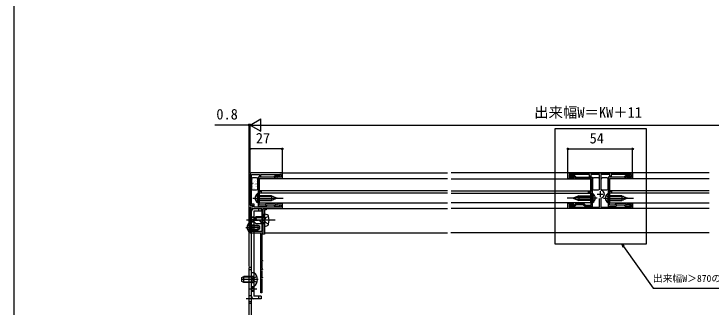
# Model space of a CAD drawing. Units: millimetres, scale not verified. Extents: x -525 to 525, y -783 to 778.
# Drawn here: x -525 to 57, y -414 to -170 of the extents above; entities that cross this region are included whole.
import ezdxf
from ezdxf.enums import TextEntityAlignment as Align

# ---------------------------------------------------------------- set-up
doc = ezdxf.new("R2010")
doc.units = ezdxf.units.MM
doc.header["$LTSCALE"] = 4
for name, color, linetype in [('0-1_USER1', 3, 'Continuous'), ('0-2_YKK_11', 7, 'Continuous'), ('0-4_YKK_12', 2, 'Continuous'), ('0-5_YKK_13', 4, 'Continuous'), ('0-6_YKK_D', 6, 'Continuous'), ('0-7_YKK_ZWAK', 7, 'Continuous')]:
    doc.layers.add(name, color=color, linetype=linetype)
doc.styles.add('ＭＳ ゴシック', font='')
doc.styles.get('ＭＳ ゴシック').set_extended_font_data('MS Gothic')

msp = doc.modelspace()

# ---------------------------------------------------------------- linework, layer by layer
at = {"layer": '0-1_USER1'}
msp.add_lwpolyline([(-73.335, -265.285), (2.665, -265.285), (2.665, -361.711), (-73.335, -361.711)], close=True, dxfattribs=at)
at = {"layer": '0-2_YKK_11'}
for p, q in [((-300.999, -302.3), (-326.999, -302.3)), ((-35.707, -317.5), (-35.707, -322.5)), ((-38.207, -320), (-33.207, -320))]:
    msp.add_line(p, q, dxfattribs=at)
for points in [[(-301.999, -305.8), (-305.499, -305.8), (-305.499, -306.8), (-300.999, -306.8), (-300.999, -302.3)], [(-36.307, -316.468), (-36.307, -303.5), (-43.707, -303.5), (-43.707, -305.3), (-44.707, -305.3), (-44.707, -303.5), (-61.707, -303.5), (-61.707, -305.8), (-58.207, -305.8), (-58.207, -306.8), (-62.707, -306.8), (-62.707, -302.3), (-8.707, -302.3), (-8.707, -306.8), (-13.207, -306.8), (-13.207, -305.8), (-9.707, -305.8), (-9.707, -303.5), (-26.707, -303.5), (-26.707, -305.3), (-27.707, -305.3), (-27.707, -303.5), (-35.107, -303.5), (-35.107, -316.388), (-34.715, -316.876)], [(-327.999, -303.3), (-327.999, -329.3), (-325.799, -329.3), (-325.799, -330.8), (-327.999, -330.8), (-327.999, -338.642), (-327.879, -338.825), (-327.879, -339.375), (-327.999, -339.559), (-327.999, -347.342), (-327.879, -347.525), (-327.879, -348.075), (-327.999, -348.259), (-327.999, -352.3), (-316.999, -352.3), (-316.999, -345.759), (-317.119, -345.575), (-317.119, -345.025), (-316.999, -344.842), (-316.999, -342.259), (-317.119, -342.075), (-317.119, -341.525), (-316.999, -341.342), (-316.999, -332), (-300.999, -332), (-300.999, -327.8), (-305.499, -327.8), (-305.499, -328.8), (-301.999, -328.8), (-301.999, -330.8), (-324.599, -330.8), (-324.599, -328.3), (-326.799, -328.3), (-326.799, -303.5), (-319.999, -303.5), (-319.999, -305.3), (-318.999, -305.3), (-318.999, -303.5), (-301.999, -303.5), (-301.999, -305.8)], [(-34.715, -323.125), (-35.107, -323.613), (-35.107, -330.8), (-9.707, -330.8), (-9.707, -328.8), (-13.207, -328.8), (-13.207, -327.8), (-8.707, -327.8), (-8.707, -332), (-62.707, -332), (-62.707, -327.8), (-58.207, -327.8), (-58.207, -328.8), (-61.707, -328.8), (-61.707, -330.8), (-36.307, -330.8), (-36.307, -323.533)]]:
    msp.add_lwpolyline(points, dxfattribs=at)
for points in [[(-321.299, -305.8), (-321.299, -330.3), (-315.299, -330.3), (-313.799, -328.8), (-307.999, -328.8), (-306.499, -330.3), (-302.999, -330.3), (-302.999, -329.3), (-306.085, -329.3), (-307.585, -327.8), (-314.213, -327.8), (-315.713, -329.3), (-320.299, -329.3), (-320.299, -318.8), (-318.299, -318.8), (-318.299, -317.8), (-320.299, -317.8), (-320.299, -306.8), (-307.585, -306.8), (-306.085, -305.3), (-302.999, -305.3), (-302.999, -304.3), (-306.499, -304.3), (-307.999, -305.8), (-311.341, -305.8), (-311.524, -305.92), (-312.074, -305.92), (-312.257, -305.8)], [(-42.407, -305.8), (-42.407, -330.3), (-48.407, -330.3), (-49.907, -328.8), (-55.707, -328.8), (-57.207, -330.3), (-60.707, -330.3), (-60.707, -329.3), (-57.621, -329.3), (-56.121, -327.8), (-49.493, -327.8), (-47.993, -329.3), (-43.407, -329.3), (-43.407, -318.8), (-45.407, -318.8), (-45.407, -317.8), (-43.407, -317.8), (-43.407, -306.8), (-56.121, -306.8), (-57.621, -305.3), (-60.707, -305.3), (-60.707, -304.3), (-57.207, -304.3), (-55.707, -305.8), (-52.365, -305.8), (-52.182, -305.92), (-51.632, -305.92), (-51.449, -305.8)], [(-29.007, -305.8), (-29.007, -330.3), (-23.007, -330.3), (-21.507, -328.8), (-15.707, -328.8), (-14.207, -330.3), (-10.707, -330.3), (-10.707, -329.3), (-13.793, -329.3), (-15.293, -327.8), (-21.921, -327.8), (-23.421, -329.3), (-28.007, -329.3), (-28.007, -318.8), (-26.007, -318.8), (-26.007, -317.8), (-28.007, -317.8), (-28.007, -306.8), (-15.293, -306.8), (-13.793, -305.3), (-10.707, -305.3), (-10.707, -304.3), (-14.207, -304.3), (-15.707, -305.8), (-19.049, -305.8), (-19.232, -305.92), (-19.782, -305.92), (-19.965, -305.8)], [(-326.799, -351.1), (-326.799, -332), (-318.199, -332), (-318.199, -351.1)], [(-318.999, -402.497), (-318.999, -352.297), (-316.999, -352.297), (-316.999, -332), (-314.499, -332), (-314.499, -333), (-315.999, -333), (-315.999, -341.339), (-316.119, -341.522), (-316.119, -342.072), (-315.999, -342.256), (-315.999, -353.297), (-317.999, -353.297), (-317.999, -375), (-317.799, -375.2), (-317.499, -375.5), (-317.499, -376), (-318.126, -376), (-318.322, -376.341), (-317.999, -376.9), (-317.999, -382), (-317.799, -382.2), (-317.499, -382.5), (-317.499, -383), (-318.126, -383), (-318.322, -383.341), (-317.999, -383.9), (-317.999, -389), (-317.799, -389.2), (-317.499, -389.5), (-317.499, -390), (-318.126, -390), (-318.322, -390.341), (-317.999, -390.9), (-317.999, -402.497)]]:
    msp.add_lwpolyline(points, close=True, dxfattribs=at)
for centre, radius, start, end in [((-326.999, -303.3), 1, 90.00001, 179.99999), ((-35.407, -320), 3.2, 282.48689, 77.51311)]:
    msp.add_arc(centre, radius, start, end, dxfattribs=at)
at = {"layer": '0-4_YKK_12'}
for p, q in [((-302.999, -302.3), (-163.249, -302.3)), ((55.251, -302.303), (-160.249, -302.301)), ((-163.249, -307.3), (-319.998, -307.3)), ((-319.998, -327.3), (-319.998, -307.3)), ((-160.249, -307.3), (-43.707, -307.3)), ((-43.707, -327.3), (-43.707, -307.3)), ((55.251, -307.304), (-27.707, -307.3)), ((-27.707, -327.3), (-27.707, -307.3)), ((-163.249, -317.3), (-319.998, -317.3)), ((-163.249, -319.3), (-319.998, -319.3)), ((-160.249, -317.3), (-43.707, -317.3)), ((-160.249, -319.3), (-43.707, -319.3)), ((55.251, -317.304), (-27.707, -317.3)), ((55.251, -319.304), (-27.707, -319.3)), ((-319.998, -327.3), (-163.249, -327.3)), ((-43.707, -327.3), (-160.249, -327.3)), ((-27.707, -327.3), (55.251, -327.304)), ((-316.999, -332.003), (-163.249, -332.003)), ((55.251, -332.006), (-160.249, -332.004)), ((-315.999, -352.303), (-163.249, -352.303)), ((55.251, -352.306), (-160.318, -352.304)), ((-321.299, -391.302), (-335.299, -391.302)), ((-324.299, -391.302), (-331.299, -391.302)), ((-324.299, -407.302), (-331.299, -407.302))]:
    msp.add_line(p, q, dxfattribs=at)
at = {"layer": '0-5_YKK_13'}
for p, q in [((-326.799, -307.468), (-326.799, -315.468)), ((-326, -307.81), (-325.95, -307.81)), ((-322.499, -306.468), (-325.799, -306.468)), ((-322.96, -307.81), (-322.91, -307.81)), ((-321.499, -315.468), (-321.499, -307.468)), ((-42.307, -307.468), (-42.307, -315.468)), ((-37.307, -306.468), (-41.307, -306.468)), ((-36.307, -315.468), (-36.307, -307.468)), ((-35.107, -307.468), (-35.107, -315.468)), ((-30.107, -306.468), (-34.107, -306.468)), ((-29.107, -315.468), (-29.107, -307.468)), ((-326.768, -309.8), (-326.759, -309.796)), ((-326, -310.8), (-325.95, -310.8)), ((-326, -313.79), (-325.95, -313.79)), ((-325.792, -312.295), (-325.783, -312.292)), ((-325.575, -310.908), (-325.492, -310.852)), ((-324.385, -309.185), (-324.335, -309.185)), ((-324.385, -312.175), (-324.335, -312.175)), ((-323.77, -313.631), (-323.687, -313.576)), ((-323.648, -308.695), (-323.639, -308.691)), ((-323.002, -311.307), (-322.993, -311.304)), ((-322.96, -310.8), (-322.91, -310.8)), ((-322.96, -313.79), (-322.91, -313.79)), ((-322.886, -309.128), (-322.803, -309.072)), ((-322.403, -313.936), (-322.394, -313.932)), ((-326.46, -315.411), (-326.376, -315.356)), ((-325.799, -316.468), (-322.499, -316.468)), ((-325.146, -314.907), (-325.137, -314.904)), ((-324.385, -315.165), (-324.335, -315.165)), ((-321.808, -319.55), (-321.808, -327.05)), ((-321.299, -319.55), (-321.808, -319.55)), ((-321.299, -319.55), (-321.299, -327.05)), ((-42.407, -319.55), (-42.407, -327.05)), ((-42.407, -319.55), (-41.898, -319.55)), ((-41.898, -319.55), (-41.898, -327.05)), ((-41.307, -316.468), (-37.307, -316.468)), ((-34.107, -316.468), (-30.107, -316.468)), ((-29.516, -319.55), (-29.516, -327.05)), ((-29.007, -319.55), (-29.516, -319.55)), ((-29.007, -319.55), (-29.007, -327.05)), ((-325.632, -323.3), (-300.299, -323.3)), ((-310.127, -321.3), (-321.299, -321.3)), ((-308.679, -321.9), (-321.299, -321.9)), ((-321.299, -324.7), (-308.679, -324.7)), ((-310.127, -321.3), (-310.127, -325.3)), ((-38.286, -323.3), (-63.407, -323.3)), ((-55.027, -321.9), (-42.407, -321.9)), ((-42.407, -324.7), (-55.027, -324.7)), ((-53.579, -321.3), (-53.579, -325.3)), ((-53.579, -321.3), (-42.407, -321.3)), ((-33.128, -323.3), (-8.007, -323.3)), ((-17.836, -321.3), (-29.007, -321.3)), ((-16.387, -321.9), (-29.007, -321.9)), ((-29.007, -324.7), (-16.387, -324.7)), ((-17.836, -321.3), (-17.836, -325.3)), ((-321.299, -327.05), (-321.808, -327.05)), ((-42.407, -327.05), (-41.898, -327.05)), ((-29.007, -327.05), (-29.516, -327.05)), ((-326.799, -405.302), (-326.799, -334.305)), ((-318.799, -332.305), (-324.799, -332.305)), ((-324.799, -334.305), (-324.799, -405.302)), ((-320.799, -332.305), (-320.799, -334.305)), ((-307.099, -341.797), (-330.999, -341.797)), ((-322.379, -341.302), (-329.272, -341.302)), ((-324.799, -339.302), (-326.799, -339.302)), ((-324.799, -339.552), (-326.799, -339.552)), ((-324.799, -343.052), (-326.799, -343.052)), ((-322.999, -338.797), (-325.999, -341.797)), ((-322.999, -344.797), (-325.999, -341.797)), ((-325.999, -341.797), (-320.799, -341.797)), ((-321.499, -338.797), (-324.499, -341.797)), ((-322.999, -338.797), (-315.999, -338.797)), ((-315.999, -339.697), (-322.399, -339.697)), ((-315.999, -338.797), (-315.999, -344.797)), ((-331.499, -347.8), (-319.536, -347.8)), ((-330.076, -345.725), (-328.21, -346.655)), ((-330.076, -349.875), (-328.21, -348.945)), ((-322.379, -347.802), (-329.272, -347.802)), ((-328.21, -346.655), (-327.602, -347.8)), ((-328.21, -348.945), (-327.602, -347.8)), ((-327.999, -351.776), (-327.999, -343.825)), ((-326.599, -346.179), (-327.614, -345.939)), ((-326.599, -345.8), (-327.411, -345.945)), ((-324.799, -343.302), (-326.799, -343.302)), ((-324.799, -345.802), (-326.799, -345.802)), ((-324.799, -346.052), (-326.799, -346.052)), ((-326.599, -345.8), (-326.599, -349.8)), ((-326.599, -345.8), (-321.399, -345.8)), ((-326.599, -346.179), (-320.641, -346.179)), ((-321.399, -345.8), (-321.399, -349.8)), ((-321.399, -345.8), (-319.999, -346.5)), ((-319.999, -346.5), (-319.999, -349.1)), ((-318.799, -343.797), (-318.799, -344.797)), ((-315.999, -343.897), (-318.799, -343.897)), ((-326.599, -349.421), (-327.614, -349.661)), ((-326.599, -349.8), (-327.411, -349.656)), ((-324.799, -349.552), (-326.799, -349.552)), ((-324.799, -349.802), (-326.799, -349.802)), ((-326.599, -349.421), (-320.641, -349.421)), ((-326.599, -349.8), (-321.399, -349.8)), ((-319.999, -349.1), (-321.399, -349.8)), ((-328.799, -423.302), (-328.799, -381.302)), ((-326.799, -381.302), (-328.799, -381.302)), ((-326.799, -383.234), (-328.799, -383.234)), ((-326.799, -423.302), (-326.799, -381.302)), ((-334.799, -389.602), (-333.099, -388.802)), ((-334.799, -393.002), (-334.799, -389.602)), ((-326.199, -389.235), (-334.019, -389.235)), ((-326.199, -388.802), (-333.099, -388.802)), ((-333.099, -393.802), (-333.099, -388.802)), ((-326.799, -389.202), (-328.799, -389.202)), ((-324.799, -385.652), (-326.799, -385.652)), ((-324.799, -388.652), (-326.799, -388.652)), ((-326.799, -389.012), (-326.799, -394.012)), ((-326.199, -393.802), (-326.199, -388.802)), ((-326.199, -388.802), (-325.604, -389.018)), ((-326.199, -389.235), (-325.276, -389.042)), ((-322.216, -388.802), (-324.934, -390.157)), ((-324.799, -385.402), (-324.799, -397.202)), ((-324.551, -385.402), (-324.799, -385.402)), ((-324.551, -397.202), (-324.551, -385.402)), ((-333.099, -393.802), (-334.799, -393.002)), ((-326.199, -393.369), (-334.019, -393.369)), ((-326.199, -393.802), (-333.099, -393.802)), ((-326.799, -393.402), (-328.799, -393.402)), ((-324.799, -393.952), (-326.799, -393.952)), ((-326.199, -393.369), (-325.276, -393.563)), ((-326.199, -393.802), (-325.604, -393.586)), ((-325.542, -391.302), (-324.934, -390.157)), ((-325.542, -391.302), (-324.934, -392.447)), ((-322.216, -393.802), (-324.934, -392.447)), ((-322.379, -399.302), (-329.272, -399.302)), ((-324.799, -397.302), (-326.799, -397.302)), ((-324.799, -397.802), (-326.799, -397.802)), ((-324.799, -398.571), (-326.799, -398.571)), ((-324.799, -400.802), (-326.799, -400.802)), ((-324.799, -401.302), (-326.799, -401.302)), ((-324.551, -397.202), (-324.799, -397.202)), ((-326.799, -404.802), (-328.799, -404.802)), ((-318.799, -405.302), (-324.799, -405.302)), ((-320.799, -405.302), (-320.799, -407.302)), ((-326.799, -409.802), (-328.799, -409.802)), ((-326.799, -411.302), (-328.799, -411.302))]:
    msp.add_line(p, q, dxfattribs=at)
for points in [[(-323.308, -321.25), (-321.452, -322.155), (-320.844, -323.3)], [(-323.308, -325.35), (-321.452, -324.445), (-320.844, -323.3)], [(-321.299, -321.3), (-321.299, -325.3), (-310.127, -325.3)], [(-310.127, -321.3), (-305.299, -323.3), (-310.127, -325.3)], [(-53.579, -321.3), (-58.407, -323.3), (-53.579, -325.3)], [(-42.407, -321.3), (-42.407, -325.3), (-53.579, -325.3)], [(-40.398, -321.25), (-42.253, -322.155), (-42.862, -323.3)], [(-40.398, -325.35), (-42.253, -324.445), (-42.862, -323.3)], [(-31.016, -321.25), (-29.161, -322.155), (-28.552, -323.3)], [(-31.016, -325.35), (-29.161, -324.445), (-28.552, -323.3)], [(-29.007, -321.3), (-29.007, -325.3), (-17.836, -325.3)], [(-17.836, -321.3), (-13.007, -323.3), (-17.836, -325.3)], [(-318.799, -332.305), (-318.799, -334.305), (-324.799, -334.305)], [(-315.999, -338.797), (-315.999, -336.547), (-313.844, -337.125)], [(-315.999, -338.797), (-315.999, -344.797), (-322.999, -344.797)], [(-312.458, -338.647), (-315.021, -339.897), (-316.031, -341.797)], [(-312.458, -344.947), (-315.021, -343.697), (-316.031, -341.797)], [(-315.999, -344.797), (-315.999, -347.047), (-313.844, -346.47)], [(-318.799, -405.302), (-318.799, -407.302), (-324.799, -407.302)]]:
    msp.add_lwpolyline(points, dxfattribs=at)
for centre, radius, start, end in [((-325.799, -307.468), 1, 90, 180), ((-322.499, -307.468), 1, 0, 90), ((-41.307, -307.468), 1, 90, 180), ((-37.307, -307.468), 1, 0, 90), ((-34.107, -307.468), 1, 90, 180), ((-30.107, -307.468), 1, 0, 90), ((-325.799, -315.468), 1, 180, 270), ((-319.272, -323.3), 4.527, 124.06671, 235.93329), ((-322.499, -315.468), 1, 270, 0), ((-41.307, -315.468), 1, 180, 270), ((-44.434, -323.3), 4.527, 304.06671, 55.93329), ((-37.307, -315.468), 1, 270, 0), ((-34.107, -315.468), 1, 180, 270), ((-26.98, -323.3), 4.527, 124.06671, 235.93329), ((-30.107, -315.468), 1, 270, 0), ((-324.799, -334.305), 2, 90, 180), ((-314.336, -338.96), 1.9, 13.56232, 75), ((-320.799, -343.797), 2, 0, 90), ((-326.099, -341.797), 14, 346.43768, 13.56232), ((-325.199, -347.8), 5.3, 126.68934, 233.31066), ((-328.273, -343.825), 0.274, 0, 127.71409), ((-327.499, -345.453), 0.5, 180, 280.09096), ((-314.336, -344.635), 1.9, 285, 346.43768), ((-328.273, -351.776), 0.274, 232.28591, 0), ((-327.499, -350.148), 0.5, 79.90904, 180), ((-325.399, -388.454), 0.6, 250.03043, 0), ((-329.499, -391.302), 7.7, 309.98312, 50.01688), ((-325.399, -394.15), 0.6, 0, 109.96957), ((-324.799, -405.302), 2, 180, 270)]:
    msp.add_arc(centre, radius, start, end, dxfattribs=at)
at = {"layer": '0-6_YKK_D'}
for p, q in [((-328.799, -380.302), (-328.799, -261.3)), ((-327.999, -262.3), (-318.906, -257.05)), ((-327.999, -302.3), (-327.999, -261.3)), ((-327.999, -302.3), (-327.999, -261.3)), ((-318.906, -267.55), (-318.906, -257.05)), ((-328.799, -262.3), (-357.467, -262.3)), ((-327.999, -262.3), (-328.799, -262.3)), ((-327.999, -262.3), (-325.449, -262.3)), ((-327.999, -262.3), (-318.906, -267.55)), ((-327.999, -262.3), (-309.812, -262.3)), ((-317.499, -262.3), (275.501, -262.3)), ((-327.999, -302.3), (-327.999, -281.3)), ((-300.999, -282.3), (-327.999, -282.3)), ((-300.999, -301.6), (-300.999, -281.3)), ((-62.707, -301.6), (-62.707, -281.3)), ((-62.707, -282.3), (-8.707, -282.3)), ((-8.707, -301.6), (-8.707, -281.3))]:
    msp.add_line(p, q, dxfattribs=at)
for points in [[(-15.665, -363.39), (-17.703, -361.711), (-16.777, -364.184)], [(-17.703, -361.711), (-16.221, -363.787), (8.478, -398.382), (117.815, -398.382)]]:
    msp.add_lwpolyline(points, dxfattribs=at)
for centre in [(-328.799, -262.3), (-327.999, -282.3), (-300.999, -282.3), (-62.707, -282.3), (-8.707, -282.3)]:
    msp.add_circle(centre, 0.637, dxfattribs=at)
at = {"layer": '0-7_YKK_ZWAK'}
msp.add_line((-525, 747.2), (-525, -782.8), dxfattribs=at)

# ---------------------------------------------------------------- texts
at = {"layer": '0-6_YKK_D', "style": 'ＭＳ ゴシック'}
for s, height, p in [('0.8', 8.798, (-356.081, -260.3)), ('出来幅W＝KW＋11', 8.798, (-90.851, -258.732)), ('27', 8.798, (-323.124, -280.3)), ('54', 8.798, (-44.605, -280.3)), ('出来幅W＞870の場合', 5.865, (8.157, -395.056))]:
    msp.add_text(s, height=height, dxfattribs=at).set_placement(p, align=Align.BOTTOM_LEFT)

doc.saveas('drawing.dxf')
